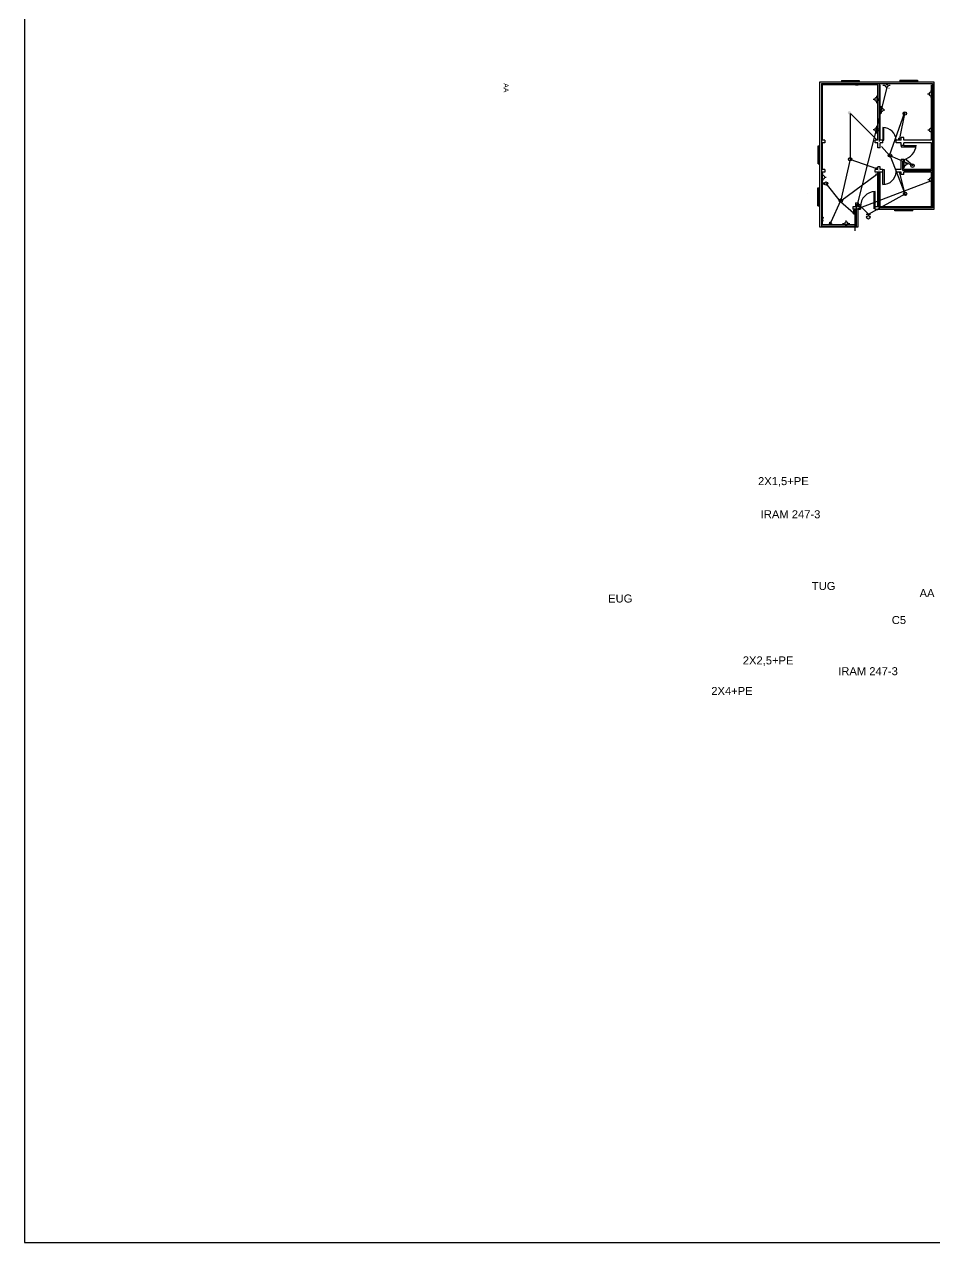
# Model space of a CAD drawing. Header units: millimetres. Extents: x 25 to 410, y 10 to 287.
# Drawn here: x 25 to 78.2, y 10 to 81.3 of the extents above; entities that cross this region are included whole.
import ezdxf

# ---------------------------------------------------------------- set-up
doc = ezdxf.new("R2010")
doc.units = ezdxf.units.MM
doc.header["$LTSCALE"] = 0.05
doc.layers.add('MUROS', color=7, linetype='Continuous')
doc.layers.add('tablero', color=7, linetype='Continuous')
doc.styles.get("Standard").update_dxf_attribs({"font": 'arial.ttf'})

msp = doc.modelspace()

# ---------------------------------------------------------------- hatches: boundary and pattern name
at = {"layer": 'tablero'}
h = msp.add_hatch(color=0, dxfattribs=at)
h.dxf.hatch_style = 1
edge = h.paths.add_edge_path()
edge.add_arc((74.363, 69.977), 0.0997, 0, 360)
edge = h.paths.add_edge_path()
edge.add_arc((68.028, 70.598), 0.0106, 0, 360)
edge = h.paths.add_edge_path()
edge.add_arc((70.781, 71.366), 0.00853, 0, 360)
edge = h.paths.add_edge_path()
edge.add_arc((75.631, 73.596), 0.1, 0, 360)
edge = h.paths.add_edge_path()
edge.add_arc((76.948, 72.998), 0.1, 0, 360)
edge = h.paths.add_edge_path()
edge.add_arc((76.512, 71.348), 0.1, 0, 360)
edge = h.paths.add_edge_path()
edge.add_arc((76.501, 76.048), 0.1, 0, 360)
edge = h.paths.add_edge_path()
edge.add_arc((71.897, 71.958), 0.1, 0, 360)
edge = h.paths.add_edge_path()
edge.add_arc((73.258, 76.089), 0.1, 0, 360)
edge = h.paths.add_edge_path()
edge.add_arc((73.295, 73.371), 0.1, 0, 360)
edge = h.paths.add_edge_path()
edge.add_arc((72.755, 70.946), 0.1, 0, 360)
h = msp.add_hatch(color=0, dxfattribs=at)
h.dxf.hatch_style = 1
h.paths.add_polyline_path([(73.605, 70.406), (73.525, 70.163), (73.605, 70.163)])
h.paths.add_polyline_path([(74.888, 70.433, 1), (74.905, 70.433, 1)])

# ---------------------------------------------------------------- linework, layer by layer
at = {"color": 1}
for p, q in [((25, 287), (25, 10)), ((25, 10), (410, 10))]:
    msp.add_line(p, q, dxfattribs=at)
at = {"layer": 'MUROS'}
for p, q in [((78.217, 77.882), (71.517, 77.882)), ((71.517, 77.882), (71.517, 69.412)), ((71.667, 77.732), (71.667, 74.487)), ((73.612, 77.732), (71.667, 77.732)), ((72.786, 77.94), (73.831, 77.94)), ((72.786, 77.927), (73.831, 77.927)), ((72.787, 77.977), (72.787, 77.898)), ((72.787, 77.977), (73.834, 77.977)), ((72.787, 77.964), (72.787, 77.885)), ((72.787, 77.964), (73.834, 77.964)), ((72.813, 77.977), (72.813, 77.894)), ((72.813, 77.964), (72.813, 77.881)), ((73.26, 77.977), (73.26, 77.895)), ((73.26, 77.963), (73.26, 77.882)), ((73.283, 77.977), (73.283, 77.895)), ((73.283, 77.964), (73.283, 77.881)), ((73.306, 77.977), (73.306, 77.895)), ((73.306, 77.963), (73.306, 77.881)), ((73.612, 77.732), (73.762, 77.732)), ((74.912, 77.732), (73.762, 77.732)), ((73.794, 77.976), (73.794, 77.896)), ((73.794, 77.963), (73.794, 77.882)), ((73.834, 77.977), (73.834, 77.896)), ((73.834, 77.964), (73.834, 77.882)), ((74.912, 74.487), (74.912, 77.732)), ((75.062, 74.487), (75.062, 77.732)), ((75.222, 77.701), (75.333, 77.701)), ((75.536, 77.701), (75.647, 77.701)), ((76.199, 77.969), (77.244, 77.969)), ((76.199, 77.956), (77.244, 77.956)), ((76.2, 78.006), (76.2, 77.927)), ((76.2, 78.006), (77.247, 78.006)), ((76.2, 77.992), (76.2, 77.914)), ((76.2, 77.992), (77.247, 77.992)), ((76.226, 78.006), (76.226, 77.923)), ((76.226, 77.992), (76.226, 77.91)), ((76.673, 78.006), (76.673, 77.924)), ((76.673, 77.992), (76.673, 77.911)), ((76.696, 78.006), (76.696, 77.923)), ((76.696, 77.992), (76.696, 77.91)), ((76.719, 78.005), (76.719, 77.923)), ((76.719, 77.992), (76.719, 77.91)), ((77.207, 78.005), (77.207, 77.924)), ((77.207, 77.992), (77.207, 77.911)), ((77.247, 78.006), (77.247, 77.924)), ((77.247, 77.992), (77.247, 77.911)), ((78.067, 74.487), (78.067, 77.732)), ((78.217, 70.45), (78.217, 77.882)), ((74.841, 77.083), (74.841, 76.972)), ((75.434, 77.596), (75.434, 77.513)), ((77.914, 77.189), (77.831, 77.189)), ((78.019, 77.401), (78.019, 77.29)), ((78.019, 77.088), (78.019, 76.977)), ((74.736, 76.871), (74.652, 76.872)), ((74.84, 76.769), (74.84, 76.658)), ((75.141, 76.372), (75.141, 76.483)), ((75.246, 76.27), (75.329, 76.27)), ((75.141, 76.058), (75.141, 76.169)), ((74.728, 75.101), (74.645, 75.101)), ((74.833, 75.313), (74.833, 75.202)), ((74.833, 74.999), (74.833, 74.888)), ((75.215, 75.223), (75.215, 74.487)), ((77.929, 75.076), (77.846, 75.076)), ((78.034, 75.288), (78.034, 75.177)), ((78.034, 74.975), (78.034, 74.864)), ((71.434, 73.107), (71.434, 74.154)), ((71.434, 74.154), (71.515, 74.154)), ((71.435, 74.114), (71.515, 74.114)), ((71.447, 73.107), (71.447, 74.154)), ((71.447, 74.154), (71.529, 74.154)), ((71.448, 74.114), (71.529, 74.114)), ((71.471, 73.106), (71.471, 74.151)), ((71.484, 73.106), (71.484, 74.151)), ((71.817, 74.487), (71.667, 74.487)), ((71.667, 74.337), (71.667, 72.777)), ((71.817, 74.337), (71.667, 74.337)), ((71.817, 74.487), (71.817, 74.337)), ((74.912, 74.487), (74.762, 74.487)), ((74.762, 74.337), (74.762, 74.487)), ((74.912, 74.337), (74.762, 74.337)), ((74.912, 74.037), (74.912, 74.337)), ((75.212, 74.487), (75.062, 74.487)), ((75.212, 74.337), (75.062, 74.337)), ((75.062, 74.037), (75.062, 74.337)), ((75.212, 74.337), (75.212, 74.487)), ((75.987, 74.337), (75.987, 74.487)), ((76.287, 74.487), (75.987, 74.487)), ((76.287, 74.337), (75.987, 74.337)), ((76.287, 74.487), (76.287, 74.637)), ((76.437, 74.637), (76.287, 74.637)), ((76.287, 74.187), (76.287, 74.337)), ((76.437, 74.187), (76.287, 74.187)), ((76.437, 74.487), (76.437, 74.637)), ((78.067, 74.487), (76.437, 74.487)), ((78.067, 74.337), (76.437, 74.337)), ((76.437, 74.187), (76.437, 74.337)), ((76.437, 74.187), (77.159, 74.187)), ((78.067, 72.777), (78.067, 74.337)), ((71.434, 73.626), (71.516, 73.626)), ((71.434, 73.603), (71.516, 73.603)), ((71.434, 73.58), (71.516, 73.58)), ((71.447, 73.603), (71.53, 73.603)), ((71.447, 73.58), (71.529, 73.58)), ((71.448, 73.626), (71.53, 73.626)), ((75.062, 74.037), (74.912, 74.037)), ((71.434, 73.133), (71.517, 73.133)), ((71.434, 73.107), (71.513, 73.107)), ((71.447, 73.133), (71.53, 73.133)), ((71.447, 73.107), (71.526, 73.107)), ((71.817, 72.777), (71.667, 72.777)), ((71.817, 72.777), (71.817, 72.627)), ((74.912, 72.777), (74.762, 72.777)), ((74.762, 72.627), (74.762, 72.777)), ((74.912, 72.777), (74.912, 72.937)), ((75.062, 72.937), (74.912, 72.937)), ((75.062, 72.777), (75.062, 72.937)), ((75.212, 72.777), (75.062, 72.777)), ((75.212, 72.627), (75.212, 72.777)), ((76.287, 72.777), (75.997, 72.777)), ((75.997, 72.627), (75.997, 72.777)), ((76.437, 73.362), (76.287, 73.362)), ((76.287, 72.777), (76.287, 73.362)), ((76.437, 72.777), (76.437, 73.362)), ((78.067, 72.777), (76.437, 72.777)), ((76.48, 73.206), (76.48, 73.317)), ((76.48, 72.892), (76.48, 73.003)), ((76.585, 73.104), (76.668, 73.104)), ((71.667, 72.627), (71.667, 70.597)), ((71.817, 72.627), (71.667, 72.627)), ((71.712, 72.421), (71.712, 72.532)), ((71.712, 72.108), (71.712, 72.219)), ((71.816, 72.32), (71.9, 72.32)), ((74.912, 72.627), (74.762, 72.627)), ((74.912, 70.597), (74.912, 72.627)), ((75.062, 70.597), (75.062, 72.627)), ((75.212, 72.627), (75.062, 72.627)), ((75.212, 71.89), (75.212, 72.627)), ((76.287, 72.627), (75.997, 72.627)), ((76.287, 72.477), (76.287, 72.627)), ((76.437, 72.477), (76.287, 72.477)), ((78.067, 72.627), (76.437, 72.627)), ((76.437, 72.477), (76.437, 72.627)), ((77.931, 72.172), (77.847, 72.172)), ((78.035, 72.384), (78.035, 72.273)), ((78.035, 72.07), (78.035, 71.96)), ((78.067, 70.597), (78.067, 72.627)), ((71.408, 70.656), (71.408, 71.703)), ((71.408, 71.703), (71.489, 71.703)), ((71.409, 71.663), (71.489, 71.663)), ((71.421, 70.656), (71.421, 71.703)), ((71.421, 71.703), (71.503, 71.703)), ((71.422, 71.663), (71.503, 71.663)), ((71.445, 70.655), (71.445, 71.7)), ((71.458, 70.655), (71.458, 71.7)), ((74.762, 70.597), (74.762, 71.496)), ((71.408, 71.175), (71.49, 71.175)), ((71.408, 71.152), (71.49, 71.152)), ((71.408, 71.129), (71.49, 71.129)), ((71.408, 70.682), (71.491, 70.682)), ((71.408, 70.656), (71.486, 70.656)), ((71.421, 71.152), (71.504, 71.152)), ((71.421, 71.129), (71.503, 71.129)), ((71.421, 70.682), (71.504, 70.682)), ((71.421, 70.656), (71.5, 70.656)), ((71.422, 71.175), (71.504, 71.175)), ((73.612, 70.597), (73.462, 70.597)), ((73.462, 70.597), (73.462, 70.447)), ((73.612, 70.832), (73.612, 70.597)), ((73.612, 70.832), (73.763, 70.832)), ((73.762, 70.832), (73.762, 70.597)), ((73.912, 70.597), (73.762, 70.597)), ((73.912, 70.597), (73.912, 70.45)), ((74.912, 70.597), (74.762, 70.597)), ((74.762, 70.45), (74.762, 70.597)), ((78.067, 70.597), (75.062, 70.597)), ((71.667, 70.447), (71.667, 69.562)), ((73.612, 70.447), (73.462, 70.447)), ((73.525, 70.163), (73.525, 70.404)), ((73.605, 70.163), (73.525, 70.163)), ((73.605, 70.406), (73.605, 70.163)), ((73.612, 70.447), (73.612, 69.562)), ((73.612, 70.447), (73.612, 69.562)), ((73.763, 69.412), (73.763, 70.45)), ((73.763, 70.45), (73.912, 70.45)), ((74.762, 70.45), (78.217, 70.45)), ((75.919, 70.361), (75.919, 70.442)), ((75.919, 70.347), (75.919, 70.429)), ((76.966, 70.361), (75.919, 70.361)), ((76.966, 70.347), (75.919, 70.347)), ((76.967, 70.398), (75.922, 70.398)), ((76.967, 70.384), (75.922, 70.384)), ((75.959, 70.362), (75.959, 70.442)), ((75.959, 70.348), (75.959, 70.429)), ((76.447, 70.361), (76.447, 70.443)), ((76.447, 70.348), (76.447, 70.43)), ((76.47, 70.361), (76.47, 70.443)), ((76.47, 70.347), (76.47, 70.43)), ((76.493, 70.361), (76.493, 70.443)), ((76.493, 70.348), (76.493, 70.429)), ((76.94, 70.361), (76.94, 70.444)), ((76.94, 70.348), (76.94, 70.43)), ((76.966, 70.361), (76.966, 70.439)), ((76.966, 70.347), (76.966, 70.426)), ((71.517, 69.412), (73.763, 69.412)), ((71.667, 69.562), (73.612, 69.562)), ((72.971, 69.595), (72.86, 69.595)), ((73.073, 69.7), (73.073, 69.783)), ((73.284, 69.595), (73.174, 69.595))]:
    msp.add_line(p, q, dxfattribs=at)
at = {"layer": 'MUROS', "color": 1}
for p, q in [((71.62, 77.799), (71.62, 77.256)), ((71.622, 77.808), (78.123, 77.808)), ((74.99, 77.804), (74.99, 74.408)), ((75.411, 77.81), (75.411, 77.702)), ((75.459, 77.806), (75.459, 77.7)), ((78.123, 77.808), (78.123, 70.535)), ((71.62, 77.256), (71.62, 69.455)), ((74.843, 77.082), (74.843, 77.082)), ((78.019, 77.163), (78.123, 77.163)), ((78.021, 77.228), (78.124, 77.228)), ((74.839, 76.836), (74.99, 76.836)), ((74.843, 76.908), (74.99, 76.908)), ((74.987, 76.488), (74.992, 76.488)), ((74.992, 76.324), (75.145, 76.324)), ((73.302, 76.057), (73.302, 73.377)), ((73.316, 76.05), (74.851, 74.538)), ((74.989, 76.244), (75.142, 76.244)), ((75.605, 73.597), (76.505, 76.119)), ((76.505, 76.119), (76.178, 74.578)), ((74.834, 75.149), (74.99, 75.149)), ((74.834, 75.056), (74.991, 75.056)), ((78.034, 75.087), (78.122, 75.087)), ((78.034, 75.049), (78.125, 75.049)), ((75.126, 74.123), (75.605, 73.597)), ((75.617, 73.609), (76.517, 71.32)), ((75.617, 73.597), (76.961, 73.002)), ((73.302, 73.377), (72.742, 70.911)), ((73.279, 73.387), (74.834, 72.838)), ((75.003, 70.535), (75.003, 72.703)), ((76.38, 72.718), (76.383, 72.718)), ((76.383, 72.718), (76.383, 73.281)), ((76.383, 73.145), (76.479, 73.145)), ((76.383, 72.71), (78.12, 72.71)), ((76.386, 73.076), (76.474, 73.076)), ((76.961, 73.002), (76.598, 73.329)), ((71.621, 72.301), (71.711, 72.301)), ((72.765, 70.946), (74.845, 72.476)), ((76.517, 71.32), (76.201, 72.581)), ((78.035, 72.155), (78.124, 72.155)), ((78.036, 72.223), (78.122, 72.223)), ((72.742, 70.911), (71.889, 71.951)), ((74.365, 70.162), (76.52, 71.352)), ((72.73, 70.935), (72.169, 69.697)), ((72.73, 70.9), (73.501, 70.246)), ((73.666, 69.455), (73.666, 70.748)), ((73.846, 70.695), (74.365, 70.162)), ((78.123, 70.535), (75.003, 70.535)), ((71.62, 69.455), (73.666, 69.455)), ((73.021, 69.595), (73.021, 69.453)), ((73.093, 69.594), (73.093, 69.454))]:
    msp.add_line(p, q, dxfattribs=at)
at = {"layer": 'MUROS', "color": 5}
for p, q in [((74.818, 74.527), (74.799, 74.542)), ((76.127, 74.591), (76.115, 74.58)), ((76.139, 74.577), (76.12, 74.591)), ((76.146, 74.577), (76.127, 74.591)), ((74.815, 72.862), (74.796, 72.877)), ((76.572, 73.34), (76.553, 73.355)), ((74.815, 72.506), (74.796, 72.521)), ((73.81, 70.729), (73.792, 70.744)), ((73.473, 70.226), (73.455, 70.241))]:
    msp.add_line(p, q, dxfattribs=at)
at = {"layer": 'MUROS', "color": 3}
msp.add_line((73.568, 70.162), (73.568, 69.187), dxfattribs=at)
at = {"layer": 'MUROS'}
for centre in [(76.501, 76.048), (73.295, 73.371), (75.631, 73.596), (76.947, 72.999), (71.892, 71.952), (76.512, 71.348), (72.755, 70.953), (72.755, 70.953)]:
    msp.add_circle(centre, 0.1, dxfattribs=at)
at = {"layer": 'MUROS', "color": 5}
for centre in [(74.834, 74.518), (76.156, 74.567), (76.162, 74.567), (74.832, 72.853), (76.589, 73.331), (74.832, 72.497), (73.827, 70.72), (73.49, 70.217)]:
    msp.add_circle(centre, 0.0188, dxfattribs=at)
at = {"layer": 'MUROS'}
for centre, radius, start, end in [((75.434, 77.697), 0.101, 177.93294, 2.06706), ((74.837, 76.871), 0.101, 87.72364, 271.85775), ((78.016, 77.189), 0.101, 87.93294, 272.06706), ((75.145, 76.27), 0.101, 267.93294, 92.06706), ((74.829, 75.101), 0.101, 87.93294, 272.06706), ((75.211, 74.433), 0.79, 3.99461, 89.73237), ((78.031, 75.076), 0.101, 87.93294, 272.06706), ((76.245, 74.262), 0.92, 282.1573, 355.34057), ((76.483, 73.104), 0.101, 267.93294, 92.06706), ((71.715, 72.32), 0.101, 267.93294, 92.06706), ((75.208, 72.681), 0.79, 270.26763, 356.00539), ((78.032, 72.172), 0.101, 87.93294, 272.06706), ((74.785, 70.62), 0.872, 91.42682, 181.42682), ((73.072, 69.599), 0.101, 357.93294, 182.06706)]:
    msp.add_arc(centre, radius, start, end, dxfattribs=at)
at = {"layer": 'tablero', "color": 1}
for p, q in [((75.465, 77.652), (73.607, 70.344)), ((73.525, 70.404), (78.124, 72.155)), ((71.672, 69.947), (71.619, 69.947)), ((71.62, 69.77), (71.694, 69.77))]:
    msp.add_line(p, q, dxfattribs=at)
at = {"layer": 'tablero', "color": 7}
for p, q in [((75.267, 74.483), (75.267, 75.222)), ((75.212, 74.483), (75.267, 74.483)), ((76.29, 74.189), (76.29, 74.108)), ((76.29, 74.108), (77.167, 74.108)), ((75.218, 72.772), (75.284, 72.772)), ((75.284, 72.772), (75.284, 71.897)), ((74.711, 70.463), (74.711, 71.489)), ((74.764, 70.468), (74.711, 70.468)), ((74.711, 70.468), (74.711, 70.463))]:
    msp.add_line(p, q, dxfattribs=at)
at = {"layer": 'tablero', "color": 0}
for p, q in [((71.737, 71.946), (71.737, 72.016)), ((71.737, 72.016), (71.737, 71.887)), ((71.791, 71.946), (71.737, 71.946)), ((73.525, 70.404), (73.605, 70.406)), ((73.605, 70.406), (73.525, 70.163)), ((74.231, 70.156), (74.496, 70.156)), ((74.496, 70.156), (74.365, 70.156)), ((74.365, 70.156), (74.365, 70.076)), ((71.716, 69.816), (71.698, 69.804)), ((71.701, 69.782), (71.716, 69.816))]:
    msp.add_line(p, q, dxfattribs=at)
at = {"layer": 'tablero'}
msp.add_line((71.667, 70.597), (71.667, 70.447), dxfattribs=at)
at = {"layer": 'tablero', "color": 0}
msp.add_lwpolyline([(72.092, 69.61), (72.204, 69.613), (72.204, 69.584), (72.092, 69.584)], close=True, dxfattribs=at)
for centre, radius in [((71.697, 69.951), 0.0278), ((71.697, 69.951), 0.0021), ((74.365, 69.976), 0.0997), ((74.896, 70.433), 0.0171), ((74.896, 70.433), 0.00853), ((71.697, 69.769), 0.0119), ((72.144, 69.664), 0.0371), ((72.144, 69.664), 0.0106)]:
    msp.add_circle(centre, radius, dxfattribs=at)
for centre, radius, start, end in [((71.678, 69.955), 0.0194, 348.67842, 75.85164), ((71.702, 69.97), 0.0204, 168.82542, 259.50749), ((71.718, 69.951), 0.0206, 185.79346, 281.59716), ((71.689, 69.922), 0.0298, 17.87691, 71.57859)]:
    msp.add_arc(centre, radius, start, end, dxfattribs=at)

# ---------------------------------------------------------------- texts
at = {"layer": 'tablero', "color": 5}
msp.add_text('AA', height=0.286, rotation=270, dxfattribs=at).set_placement((53.035, 77.818))
at = {"layer": 'tablero', "color": 7}
msp.add_text('AA', height=0.065, rotation=359.99998, dxfattribs=at).set_placement((75.491, 77.49))
for s, p in [('2X1,5+PE', (67.913, 54.311)), ('IRAM 247-3', (68.071, 52.372)), ('TUG', (71.063, 48.178)), ('EUG', (59.147, 47.444)), ('AA', (77.362, 47.759)), ('C5', (75.735, 46.186)), ('2X2,5+PE', (67.022, 43.824)), ('IRAM 247-3', (72.604, 43.193)), ('2X4+PE', (65.179, 42.036))]:
    msp.add_text(s, height=0.4681, dxfattribs=at).set_placement(p)

doc.saveas('drawing.dxf')
